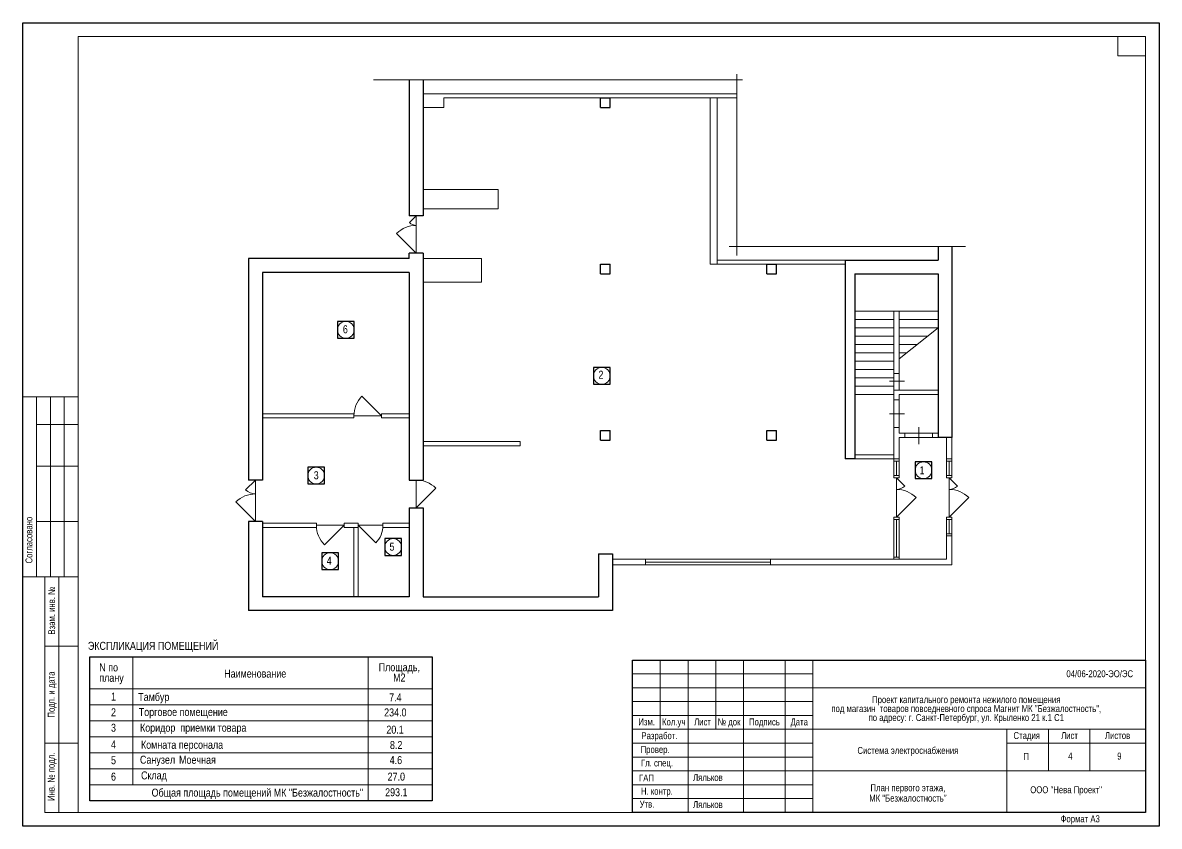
# Model space of a CAD drawing. Header units: metres. Extents: x -544.2 to -490.9, y -265.1 to -198.9.
# Drawn here: x -531.87 to -490.87, y -227.9 to -198.9 of the extents above; entities that cross this region are included whole.
import ezdxf
from ezdxf.enums import TextEntityAlignment as Align

# ---------------------------------------------------------------- set-up
doc = ezdxf.new("R2010")
doc.units = ezdxf.units.M
doc.header["$MEASUREMENT"] = 0
for name, color, linetype in [('YOLO_FRAME', 1, 'Continuous'), ('YOLO_STAMP', 1, 'Continuous'), ('YOLO_TABLE', 1, 'Continuous')]:
    doc.layers.add(name, color=color, linetype=linetype)
doc.styles.add('Style-Arial', font='arial.ttf')

msp = doc.modelspace()

# ---------------------------------------------------------------- linework, layer by layer
at = {"color": 7, "linetype": 'Continuous', "lineweight": 0}
for p, q in [((-531.87397538, -198.8986559), (-490.87397538, -198.8986559)), ((-531.87397538, -227.8986559), (-531.87397538, -198.8986559)), ((-490.87397538, -198.8986559), (-490.87397538, -227.8986559)), ((-506.11273288, -200.76108351), (-506.11273288, -207.30449936)), ((-505.91353827, -200.96218215), (-519.2218379, -200.96218215)), ((-517.67824464, -205.86259544), (-517.92573201, -206.11008281)), ((-517.67824464, -205.86259544), (-517.67824464, -207.21259544)), ((-518.38535142, -206.50548866), (-517.67824464, -207.21259544)), ((-497.861821, -206.97973858), (-506.38492204, -206.97973858)), ((-501.85324464, -209.31259544), (-498.85324464, -209.31259544)), ((-501.85324464, -209.61259544), (-500.45324464, -209.61259544)), ((-501.85324464, -209.91259544), (-500.45324464, -209.91259544)), ((-500.25324464, -209.61259544), (-498.85324464, -209.61259544)), ((-498.85324464, -209.91259544), (-500.25324464, -211.03036636)), ((-500.25324464, -209.91259544), (-498.85324464, -209.91259544)), ((-501.85324464, -210.21259544), (-500.45324464, -210.21259544)), ((-500.25324464, -210.21259544), (-499.22899247, -210.21259544)), ((-501.85324464, -210.51259544), (-500.45324464, -210.51259544)), ((-500.25324464, -210.51259544), (-499.6047403, -210.51259544)), ((-501.85324464, -210.81259544), (-500.45324464, -210.81259544)), ((-501.85324464, -211.11259544), (-500.45324464, -211.11259544)), ((-500.25324464, -210.81259544), (-499.98048813, -210.81259544)), ((-501.85324464, -211.41259544), (-500.45324464, -211.41259544)), ((-501.85324464, -211.71259544), (-500.45324464, -211.71259544)), ((-500.60572669, -211.82931375), (-500.06197673, -211.82931375)), ((-500.45324464, -211.56259544), (-500.45324464, -212.16259544)), ((-500.25324464, -211.56259544), (-500.25324464, -212.16259544)), ((-501.85324464, -212.01259544), (-500.45324464, -212.01259544)), ((-501.85324464, -212.31259544), (-500.45324464, -212.31259544)), ((-518.92824464, -213.08759544), (-519.63535142, -212.38048866)), ((-500.45324464, -213.51259544), (-500.45324464, -212.51259544)), ((-500.25324464, -212.51259544), (-500.25324464, -213.51259544)), ((-519.92824464, -213.08759544), (-518.92824464, -213.08759544)), ((-500.60572669, -213.01259544), (-500.06197673, -213.01259544)), ((-499.55324464, -213.48890713), (-499.55324464, -214.10386335)), ((-500.05324464, -213.71259544), (-499.05324464, -213.71259544)), ((-500.05324464, -213.86259544), (-499.05324464, -213.86259544)), ((-500.45324464, -214.72259544), (-500.45324464, -215.24259544)), ((-500.35324464, -214.72259544), (-500.35324464, -215.24259544)), ((-500.25324464, -214.72259544), (-500.25324464, -215.24259544)), ((-498.55324464, -214.72259544), (-498.55324464, -215.24259544)), ((-498.45324464, -214.72259544), (-498.45324464, -215.24259544)), ((-498.35324464, -214.72259544), (-498.35324464, -215.24259544)), ((-523.47824464, -215.40259544), (-523.83179803, -215.75614883)), ((-523.47824464, -215.40259544), (-523.47824464, -216.90259544)), ((-517.67824464, -215.40259544), (-517.67824464, -216.40259544)), ((-500.35324464, -215.32259544), (-500.35324464, -216.74259544)), ((-500.35324464, -215.32259544), (-500.05625979, -215.61958029)), ((-498.45324464, -215.32259544), (-498.45324464, -216.74259544)), ((-498.45324464, -215.32259544), (-498.15625979, -215.61958029)), ((-517.67824464, -216.40259544), (-516.97113786, -215.69548866)), ((-499.64613786, -216.03548866), (-500.35324464, -216.74259544)), ((-497.74613786, -216.03548866), (-498.45324464, -216.74259544)), ((-524.18535142, -216.19548866), (-523.47824464, -216.90259544)), ((-500.45324464, -216.82259544), (-500.45324464, -218.26259544)), ((-500.35324464, -216.82259544), (-500.35324464, -218.18259544)), ((-500.25324464, -216.82259544), (-500.25324464, -218.26259544)), ((-498.55324464, -216.82259544), (-498.55324464, -217.34259544)), ((-498.45324464, -217.34259544), (-498.45324464, -216.82259544)), ((-498.35324464, -217.34259544), (-498.35324464, -216.82259544)), ((-520.27824464, -217.03759544), (-521.27824464, -217.03759544)), ((-520.27824464, -217.03759544), (-520.98535142, -217.74470222)), ((-518.87824464, -217.03759544), (-519.77824464, -217.03759544)), ((-519.77824464, -217.03759544), (-519.14184854, -217.67399154)), ((-504.90324464, -218.26259544), (-509.40324464, -218.26259544)), ((-509.40324464, -218.36259544), (-504.90324464, -218.36259544)), ((-504.90324464, -218.46259544), (-509.40324464, -218.46259544)), ((-509.87397538, -222.3986559), (-503.37397538, -222.3986559)), ((-509.87397538, -222.8986559), (-503.37397538, -222.8986559)), ((-509.87397538, -223.3986559), (-503.37397538, -223.3986559)), ((-529.45184066, -223.51152118), (-517.09802279, -223.51152118)), ((-529.45184066, -224.08902118), (-517.09802279, -224.08902118)), ((-529.45184066, -224.66652118), (-517.09802279, -224.66652118)), ((-509.87397538, -224.8986559), (-503.37397538, -224.8986559)), ((-529.45184066, -225.24402118), (-517.09802279, -225.24402118)), ((-509.87397538, -225.3986559), (-503.37397538, -225.3986559)), ((-529.45184066, -225.82152118), (-517.09802279, -225.82152118)), ((-509.87397538, -225.8986559), (-503.37397538, -225.8986559)), ((-529.45184066, -226.39902118), (-517.09802279, -226.39902118)), ((-509.87397538, -226.3986559), (-503.37397538, -226.3986559)), ((-509.87397538, -226.8986559), (-503.37397538, -226.8986559)), ((-490.87397538, -227.8986559), (-531.87397538, -227.8986559))]:
    msp.add_line(p, q, dxfattribs=at)
at = {"color": 7, "linetype": 'Continuous', "lineweight": 13}
for p, q in [((-529.87397538, -199.3986559), (-491.37397538, -199.3986559)), ((-529.87397538, -199.3986559), (-529.87397538, -227.3986559)), ((-492.37397538, -199.3986559), (-492.37397538, -200.0986559)), ((-491.37397538, -199.3986559), (-491.37397538, -227.3986559)), ((-492.37397538, -200.0986559), (-491.37397538, -200.0986559)), ((-517.42824464, -201.46259544), (-506.11273288, -201.46259544)), ((-516.67824464, -201.61259544), (-506.11273288, -201.61259544)), ((-516.67824464, -201.61259544), (-516.67824464, -201.96259544)), ((-507.07824464, -201.61259544), (-507.07824464, -207.61259544)), ((-506.82824464, -201.61259544), (-506.82824464, -207.61259544)), ((-516.67824464, -201.96259544), (-517.42824464, -201.96259544)), ((-514.72824464, -204.91259544), (-517.42824464, -204.91259544)), ((-514.72824464, -204.91259544), (-514.72824464, -205.61259544)), ((-514.72824464, -205.61259544), (-517.42824464, -205.61259544)), ((-515.32824464, -207.41259544), (-517.42824464, -207.41259544)), ((-515.32824464, -207.41259544), (-515.32824464, -208.26259544)), ((-502.20324464, -207.61259544), (-507.07824464, -207.61259544)), ((-502.20324464, -207.46259544), (-506.82824464, -207.46259544)), ((-515.32824464, -208.26259544), (-517.42824464, -208.26259544)), ((-500.45324464, -211.56259544), (-500.45324464, -209.31259544)), ((-500.25324464, -211.56259544), (-500.25324464, -209.31259544)), ((-500.45324464, -211.56259544), (-500.25324464, -211.56259544)), ((-500.45324464, -212.51259544), (-500.45324464, -212.16259544)), ((-500.45324464, -212.16259544), (-498.85324464, -212.16259544)), ((-500.25324464, -212.51259544), (-500.25324464, -212.31259544)), ((-500.25324464, -212.31259544), (-498.85324464, -212.31259544)), ((-531.87397538, -212.3986559), (-529.87397538, -212.3986559)), ((-531.87397538, -212.3986559), (-531.87397538, -218.8986559)), ((-531.37397538, -212.3986559), (-531.37397538, -218.8986559)), ((-530.87397538, -212.3986559), (-530.87397538, -218.8986559)), ((-530.37397538, -212.3986559), (-530.37397538, -218.8986559)), ((-500.45324464, -212.51259544), (-500.25324464, -212.51259544)), ((-523.22824464, -213.01259544), (-519.92824464, -213.01259544)), ((-523.22824464, -213.16259544), (-519.92824464, -213.16259544)), ((-519.92824464, -213.01259544), (-519.92824464, -213.16259544)), ((-518.92824464, -213.01259544), (-518.92824464, -213.16259544)), ((-518.92824464, -213.01259544), (-517.92824464, -213.01259544)), ((-518.92824464, -213.16259544), (-517.92824464, -213.16259544)), ((-531.37397538, -213.3986559), (-529.87397538, -213.3986559)), ((-500.45324464, -213.51259544), (-500.25324464, -213.51259544)), ((-500.25324464, -213.71259544), (-500.25324464, -213.51259544)), ((-513.92824464, -214.01259544), (-517.42824464, -214.01259544)), ((-513.92824464, -214.01259544), (-513.92824464, -214.16259544)), ((-500.25324464, -213.71259544), (-500.05324464, -213.71259544)), ((-500.25324464, -213.86259544), (-500.05324464, -213.86259544)), ((-500.05324464, -213.86259544), (-500.05324464, -213.71259544)), ((-499.05324464, -213.86259544), (-499.05324464, -213.71259544)), ((-499.05324464, -213.71259544), (-498.85324464, -213.71259544)), ((-499.05324464, -213.86259544), (-498.85324464, -213.86259544)), ((-513.92824464, -214.16259544), (-517.42824464, -214.16259544)), ((-501.85324464, -214.49259544), (-500.45324464, -214.49259544)), ((-501.85324464, -214.64259544), (-500.25324464, -214.64259544)), ((-531.37397538, -214.8986559), (-529.87397538, -214.8986559)), ((-531.37397538, -216.8986559), (-529.87397538, -216.8986559)), ((-523.22824464, -216.96259544), (-521.27824464, -216.96259544)), ((-523.22824464, -217.11259544), (-521.27824464, -217.11259544)), ((-521.27824464, -216.96259544), (-521.27824464, -217.11259544)), ((-520.27824464, -216.96259544), (-520.27824464, -217.11259544)), ((-520.27824464, -216.96259544), (-519.77824464, -216.96259544)), ((-520.27824464, -217.11259544), (-519.77824464, -217.11259544)), ((-519.92824464, -217.11259544), (-519.92824464, -219.61259544)), ((-519.77824464, -216.96259544), (-519.77824464, -219.61259544)), ((-518.87824464, -216.96259544), (-518.87824464, -217.11259544)), ((-518.87824464, -216.96259544), (-517.92824464, -216.96259544)), ((-518.87824464, -217.11259544), (-517.92824464, -217.11259544)), ((-498.55324464, -217.34259544), (-498.55324464, -218.26259544)), ((-498.35324464, -217.34259544), (-498.35324464, -218.46259544)), ((-510.60324464, -218.26259544), (-509.40324464, -218.26259544)), ((-510.60324464, -218.46259544), (-509.40324464, -218.46259544)), ((-509.40324464, -218.26259544), (-509.40324464, -218.46259544)), ((-504.90324464, -218.26259544), (-504.90324464, -218.46259544)), ((-504.90324464, -218.26259544), (-498.55324464, -218.26259544)), ((-504.90324464, -218.46259544), (-498.35324464, -218.46259544)), ((-531.87397538, -218.8986559), (-529.87397538, -218.8986559)), ((-530.57397538, -227.3986559), (-530.57397538, -218.8986559)), ((-531.07397538, -221.3986559), (-529.87397538, -221.3986559)), ((-529.45184066, -221.77902118), (-517.09802279, -221.77902118)), ((-529.45184066, -221.77902118), (-529.45184066, -226.97652118)), ((-527.90514104, -221.77902118), (-527.90514104, -226.39902118)), ((-519.40802279, -221.77902118), (-519.40802279, -226.97652118)), ((-517.09802279, -221.77902118), (-517.09802279, -226.97652118)), ((-509.87397538, -221.8986559), (-491.37397538, -221.8986559)), ((-509.87397538, -221.8986559), (-509.87397538, -227.3986559)), ((-508.87397538, -221.8986559), (-508.87397538, -224.3986559)), ((-507.87397538, -221.8986559), (-507.87397538, -227.3986559)), ((-506.87397538, -221.8986559), (-506.87397538, -224.3986559)), ((-505.87397538, -221.8986559), (-505.87397538, -227.3986559)), ((-504.37397538, -221.8986559), (-504.37397538, -227.3986559)), ((-503.37397538, -221.8986559), (-503.37397538, -227.3986559)), ((-529.45184066, -222.93402118), (-517.09802279, -222.93402118)), ((-503.37397538, -222.8986559), (-491.37397538, -222.8986559)), ((-509.87397538, -223.8986559), (-503.37397538, -223.8986559)), ((-509.87397538, -224.3986559), (-491.37397538, -224.3986559)), ((-531.07397538, -224.8986559), (-529.87397538, -224.8986559)), ((-496.37397538, -224.8986559), (-491.37397538, -224.8986559)), ((-503.37397538, -225.8986559), (-491.37397538, -225.8986559)), ((-529.45184066, -226.97652118), (-517.09802279, -226.97652118)), ((-530.31290944, -227.3986559), (-491.37397538, -227.3986559))]:
    msp.add_line(p, q, dxfattribs=at)
at = {"color": 7, "linetype": 'Continuous', "lineweight": 30}
for p, q in [((-517.92824464, -200.96218215), (-517.92824464, -205.86259544)), ((-517.42824464, -200.96218215), (-517.42824464, -205.86259544)), ((-511.02824464, -201.61259544), (-510.67824464, -201.61259544)), ((-511.02824464, -201.96259544), (-511.02824464, -201.61259544)), ((-510.67824464, -201.96259544), (-510.67824464, -201.61259544)), ((-511.02824464, -201.96259544), (-510.67824464, -201.96259544)), ((-517.42824464, -205.86259544), (-517.92824464, -205.86259544)), ((-498.85324464, -206.97973858), (-498.85324464, -207.46259544)), ((-498.35324464, -206.97973858), (-498.35324464, -213.86259544)), ((-517.92824464, -207.41259544), (-523.72824464, -207.41259544)), ((-523.72824464, -207.41259544), (-523.72824464, -215.40259544)), ((-517.42824464, -207.21259544), (-517.92824464, -207.21259544)), ((-517.92824464, -207.41259544), (-517.92824464, -207.21259544)), ((-517.42824464, -207.21259544), (-517.42824464, -215.40259544)), ((-511.02824464, -207.61259544), (-510.67824464, -207.61259544)), ((-511.02824464, -207.96259544), (-511.02824464, -207.61259544)), ((-510.67824464, -207.96259544), (-510.67824464, -207.61259544)), ((-505.02824464, -207.61259544), (-504.67824464, -207.61259544)), ((-505.02824464, -207.96259544), (-505.02824464, -207.61259544)), ((-504.67824464, -207.96259544), (-504.67824464, -207.61259544)), ((-502.20324464, -207.46259544), (-502.20324464, -214.64259544)), ((-502.20324464, -207.46259544), (-498.85324464, -207.46259544)), ((-523.22824464, -207.91259544), (-523.22824464, -215.40259544)), ((-517.92824464, -207.91259544), (-523.22824464, -207.91259544)), ((-517.92824464, -207.91259544), (-517.92824464, -215.40259544)), ((-511.02824464, -207.96259544), (-510.67824464, -207.96259544)), ((-505.02824464, -207.96259544), (-504.67824464, -207.96259544)), ((-501.85324464, -207.96259544), (-501.85324464, -214.64259544)), ((-501.85324464, -207.96259544), (-498.85324464, -207.96259544)), ((-498.85324464, -207.96259544), (-498.85324464, -213.86259544)), ((-511.02824464, -213.61259544), (-510.67824464, -213.61259544)), ((-511.02824464, -213.96259544), (-511.02824464, -213.61259544)), ((-511.02824464, -213.96259544), (-510.67824464, -213.96259544)), ((-510.67824464, -213.96259544), (-510.67824464, -213.61259544)), ((-505.02824464, -213.61259544), (-504.67824464, -213.61259544)), ((-505.02824464, -213.96259544), (-505.02824464, -213.61259544)), ((-505.02824464, -213.96259544), (-504.67824464, -213.96259544)), ((-504.67824464, -213.96259544), (-504.67824464, -213.61259544)), ((-498.35324464, -213.86259544), (-498.85324464, -213.86259544)), ((-501.85324464, -214.64259544), (-502.20324464, -214.64259544)), ((-523.22824464, -215.40259544), (-523.72824464, -215.40259544)), ((-517.92824464, -215.40259544), (-517.42824464, -215.40259544)), ((-517.92824464, -216.40259544), (-517.42824464, -216.40259544)), ((-517.92824464, -216.40259544), (-517.92824464, -219.61259544)), ((-517.42824464, -216.40259544), (-517.42824464, -219.61259544)), ((-523.22824464, -216.90259544), (-523.72824464, -216.90259544)), ((-523.72824464, -216.90259544), (-523.72824464, -220.11259544)), ((-523.22824464, -216.90259544), (-523.22824464, -219.61259544)), ((-511.10324464, -218.06259544), (-511.10324464, -219.61259544)), ((-511.10324464, -218.06259544), (-510.60324464, -218.06259544)), ((-510.60324464, -218.06259544), (-510.60324464, -220.11259544)), ((-517.92824464, -219.61259544), (-523.22824464, -219.61259544)), ((-517.42824464, -219.61259544), (-511.10324464, -219.61259544)), ((-510.60324464, -220.11259544), (-523.72824464, -220.11259544))]:
    msp.add_line(p, q, dxfattribs=at)
at = {"color": 7, "linetype": 'Continuous', "lineweight": 13, "flags": 128}
for points in [[(-500.25324464, -213.86259544), (-500.25324464, -214.72259544), (-500.45324464, -214.72259544), (-500.45324464, -213.51259544)], [(-498.35324464, -213.86259544), (-498.35324464, -214.72259544), (-498.55324464, -214.72259544), (-498.55324464, -213.86259544)], [(-498.55324464, -214.64259544), (-498.35324464, -214.64259544)], [(-498.35324464, -217.34259544), (-498.55324464, -217.34259544)], [(-498.55324464, -217.42259544), (-498.35324464, -217.42259544)], [(-500.45324464, -218.26259544), (-500.45324464, -218.18259544), (-500.45324464, -218.18259544), (-500.25324464, -218.18259544), (-500.25324464, -218.26259544)], [(-529.87397538, -227.3986559), (-531.07397538, -227.3986559), (-531.07397538, -218.8986559)], [(-496.37397538, -224.3986559), (-496.37397538, -227.3986559)], [(-494.87397538, -224.3986559), (-494.87397538, -225.8986559)], [(-493.37397538, -224.3986559), (-493.37397538, -225.8986559)]]:
    msp.add_lwpolyline(points, dxfattribs=at)
for points in [[(-500.45324464, -215.24259544), (-500.25324464, -215.24259544), (-500.25324464, -215.32259544), (-500.45324464, -215.32259544), (-500.45324464, -215.24259544)], [(-498.55324464, -215.24259544), (-498.35324464, -215.24259544), (-498.35324464, -215.32259544), (-498.55324464, -215.32259544), (-498.55324464, -215.24259544)], [(-500.45324464, -216.74259544), (-500.25324464, -216.74259544), (-500.25324464, -216.82259544), (-500.45324464, -216.82259544), (-500.45324464, -216.74259544)], [(-498.55324464, -216.74259544), (-498.35324464, -216.74259544), (-498.35324464, -216.82259544), (-498.55324464, -216.82259544), (-498.55324464, -216.74259544)]]:
    msp.add_lwpolyline(points, close=True, dxfattribs=at)
at = {"color": 7, "linetype": 'Continuous', "lineweight": 13}
for centre in [(-520.21695414, -209.98203722), (-510.98535279, -211.64207561), (-499.37701846, -215.04879601), (-521.28691998, -215.2428797), (-518.50973742, -217.82024114), (-520.78361177, -218.33057773)]:
    msp.add_circle(centre, 0.30215027, dxfattribs=at)
at = {"color": 7, "linetype": 'Continuous', "lineweight": 0}
for centre, radius, start, end in [((-517.67824464, -207.21259544), 1, 90, 135), ((-517.67824464, -205.86259544), 0.35, 225, 270), ((-518.92824464, -213.08759544), 1, 135, 180), ((-517.67824464, -216.40259544), 1, 45, 90), ((-500.35324464, -215.32259544), 0.42, 270, 315), ((-498.45324464, -215.32259544), 0.42, 270, 315), ((-523.47824464, -216.90259544), 1, 90, 135), ((-523.47824464, -215.40259544), 0.5, 225, 270), ((-500.35324464, -216.74259544), 1, 45, 90), ((-498.45324464, -216.74259544), 1, 45, 90), ((-520.27824464, -217.03759544), 1, 180, 225), ((-519.77824464, -217.03759544), 0.9, 315, 0)]:
    msp.add_arc(centre, radius, start, end, dxfattribs=at)
at = {"layer": 'YOLO_FRAME'}
msp.add_lwpolyline([(-531.87397538, -198.8986559), (-490.87397538, -198.8986559), (-490.87397538, -227.8986559), (-531.87397538, -227.8986559)], close=True, dxfattribs=at)
at = {"layer": 'YOLO_STAMP'}
msp.add_lwpolyline([(-509.87397538, -221.8986559), (-491.37397538, -221.8986559), (-491.37397538, -227.3986559), (-509.87397538, -227.3986559)], close=True, dxfattribs=at)
at = {"layer": 'YOLO_TABLE'}
for points in [[(-520.51910441, -210.28418749), (-519.91480387, -210.28418749), (-519.91480387, -209.67988695), (-520.51910441, -209.67988695)], [(-511.28750306, -211.94422588), (-510.68320252, -211.94422588), (-510.68320252, -211.33992534), (-511.28750306, -211.33992534)], [(-499.67916873, -215.35094628), (-499.07486819, -215.35094628), (-499.07486819, -214.74664574), (-499.67916873, -214.74664574)], [(-521.58907025, -215.54502997), (-520.98476971, -215.54502997), (-520.98476971, -214.94072944), (-521.58907025, -214.94072944)], [(-518.81188769, -218.12239141), (-518.20758715, -218.12239141), (-518.20758715, -217.51809087), (-518.81188769, -217.51809087)], [(-521.08576204, -218.632728), (-520.48146151, -218.632728), (-520.48146151, -218.02842746), (-521.08576204, -218.02842746)], [(-529.45184066, -221.77902118), (-517.09802279, -221.77902118), (-517.09802279, -226.97652118), (-529.45184066, -226.97652118)]]:
    msp.add_lwpolyline(points, close=True, dxfattribs=at)

# ---------------------------------------------------------------- texts
at = {"color": 7, "linetype": 'Continuous', "lineweight": 0, "style": 'Style-Arial', "width": 0.8}
for s, height, p in [('6', 0.28875, (-520.2360258, -209.81647398)), ('2', 0.28875, (-511.01592713, -211.45848333)), ('3', 0.28875, (-521.28633807, -215.08611633)), ('1', 0.28875, (-499.43177425, -214.90676333)), ('5', 0.28875, (-518.55348946, -217.66280054)), ('4', 0.28875, (-520.81959746, -218.17254279)), ('1', 0.28875, (-528.60014621, -223.07638825)), ('2', 0.28875, (-528.60014621, -223.64119444)), ('3', 0.28875, (-528.60014621, -224.19689975)), ('20.1', 0.28875, (-518.44241229, -224.26773611)), ('4', 0.28875, (-528.60067441, -224.80199204)), ('5', 0.28875, (-528.59926587, -225.37149067)), ('4.6', 0.28875, (-518.41195683, -225.36532588)), ('П', 0.25, (-495.67465102, -225.25477686)), ('4', 0.25, (-494.0826425, -225.24088518)), ('9', 0.25, (-492.31472473, -225.24088518)), ('6', 0.28875, (-528.60014621, -225.96257154)), ('27.0', 0.28875, (-518.39752785, -225.96267448)), ('293.1', 0.28875, (-518.39752785, -226.52648774))]:
    msp.add_text(s, height=height, dxfattribs=at).set_placement(p, align=Align.TOP_CENTER)
for s, p in [('Согласовано', (-531.64958058, -217.57123403)), ('Взам. инв. №', (-530.83129644, -220.1142957)), ('Подп. и дата', (-530.84418287, -223.1440894)), ('Инв. № подл.', (-530.8486475, -226.1120072))]:
    msp.add_text(s, height=0.25, rotation=90, dxfattribs=at).set_placement(p, align=Align.MIDDLE_CENTER)
at = {"color": 7, "lineweight": 13, "style": 'Style-Arial', "width": 0.8}
msp.add_text('ЭКСПЛИКАЦИЯ ПОМЕЩЕНИЙ ', height=0.28875, dxfattribs=at).set_placement((-527.12538159, -221.38681956), align=Align.MIDDLE_CENTER)
at = {"color": 7, "linetype": 'Continuous', "lineweight": 13, "style": 'Style-Arial', "width": 0.8}
msp.add_text('04/06-2020-ЭО/ЭС', height=0.25, dxfattribs=at).set_placement((-493.02110105, -222.26856218), align=Align.TOP_CENTER)
at = {"color": 7, "linetype": 'Continuous', "lineweight": 0, "style": 'Style-Arial', "width": 0.8}
for s, p in [('Тамбур', (-527.7078219, -223.0877173)), ('Торговое помещение ', (-527.68825124, -223.62983173)), ('Санузел', (-527.64408386, -225.3516756))]:
    msp.add_text(s, height=0.28875, dxfattribs=at).set_placement(p, align=Align.TOP_LEFT)
at = {"color": 7, "linetype": 'Continuous', "lineweight": 13, "style": 'Style-Arial', "width": 0.8}
for s, height, p in [('7.4', 0.28875, (-518.65513788, -223.10292413)), ('234.0', 0.28875, (-518.83663786, -223.64475574)), ('8.2', 0.28875, (-518.62700136, -224.82183591)), ('Общая площадь помещений МК "Безжалостность"', 0.28875, (-527.22516608, -226.53942668)), ('ООО "Нева Проект"', 0.25, (-495.52727035, -226.45529117))]:
    msp.add_text(s, height=height, dxfattribs=at).set_placement(p, align=Align.TOP_LEFT)
at = {"color": 7, "linetype": 'Continuous', "lineweight": 0, "style": 'Style-Arial', "width": 0.8}
for s, p in [('Изм.', (-509.36692754, -224.1336459)), ('Кол.уч', (-508.38960741, -224.1336459)), ('Лист', (-507.35120973, -224.1336459)), ('№ док', (-506.39230843, -224.1336459)), ('Подпись', (-505.1183091, -224.1336459)), ('Дата', (-503.86283199, -224.1336459)), ('Разработ.', (-508.90502936, -224.62960821)), ('Стадия', (-495.65553063, -224.6236459)), ('Лист', (-494.11120973, -224.6236459)), ('Листов', (-492.37771868, -224.6236459)), ('Провер.', (-509.05966652, -225.12733927)), ('Гл. спец.', (-508.99339345, -225.61456908)), ('ГАП', (-509.37278187, -226.15607255)), ('Н. контр.', (-508.99849435, -226.6336459)), ('Утв.', (-509.35444213, -227.1004558)), ('Формат А3', (-493.72661428, -227.62942675))]:
    msp.add_text(s, height=0.25, dxfattribs=at).set_placement(p, align=Align.MIDDLE_CENTER)
at = {"color": 7, "lineweight": 13, "style": 'Style-Arial', "width": 0.8}
for p in [(-507.69179513, -226.01049282), (-507.69179513, -226.98974931)]:
    msp.add_text('Ляльков', height=0.25, dxfattribs=at).set_placement(p, align=Align.TOP_LEFT)
at = {"color": 7, "linetype": 'Continuous', "lineweight": 13, "style": 'Style-Arial'}
for s, insert, char_height, attachment_point, line_spacing_factor in [('\\H1x;\\W0.8;N по \\Pплану', (-529.11232187, -222.39684375), 0.28875, 4, 0.776524), ('\\H1x;\\W0.8;Наименование', (-524.60810839, -222.39010268), 0.28875, 4, 0.6), ('\\H1x;\\W0.8;Проект капитального ремонта нежилого помещения \\Pпод магазин  товаров повседневного спроса Магнит МК "Безжалостность",\\Pпо адресу: г. Санкт-Петербург, ул. Крыленко 21 к.1 С1', (-497.83684846, -223.20343999), 0.25, 2, 0.776524)]:
    msp.add_mtext(s, dxfattribs=dict(at, insert=insert, char_height=char_height, attachment_point=attachment_point, line_spacing_factor=line_spacing_factor))
at = {"color": 7, "linetype": 'Continuous', "lineweight": 0, "style": 'Style-Arial'}
for s, insert, char_height, attachment_point, line_spacing_factor in [('\\H1x;\\W0.8;Площадь,\\PМ2', (-518.28858394, -222.01387906), 0.28875, 2, 0.776524), ('\\H1x;\\W0.8;Коридор  приемки товара', (-525.72364179, -224.19686043), 0.28875, 2, 0.6), ('\\H1x;\\W0.8;Комната персонала ', (-527.608245, -224.81337643), 0.28875, 1, 0.6), ('{\\W0.8;Система электроснабжения}', (-499.94245817, -225.19856725), 0.25, 5, 0.9), ('\\H1.000000x;\\W0.800000;Моечная ', (-526.23495126, -225.35507296), 0.28875, 1, 0.60241), ('\\H1.000000x;\\W0.800000;Склад ', (-527.60523741, -225.91822444), 0.28875, 1, 0.60241), ('\\H1x;\\W0.8;План первого этажа,\\PМК "Безжалостность"', (-499.94245817, -226.69856725), 0.25, 5, 0.9)]:
    msp.add_mtext(s, dxfattribs=dict(at, insert=insert, char_height=char_height, attachment_point=attachment_point, line_spacing_factor=line_spacing_factor))

doc.saveas('drawing.dxf')
